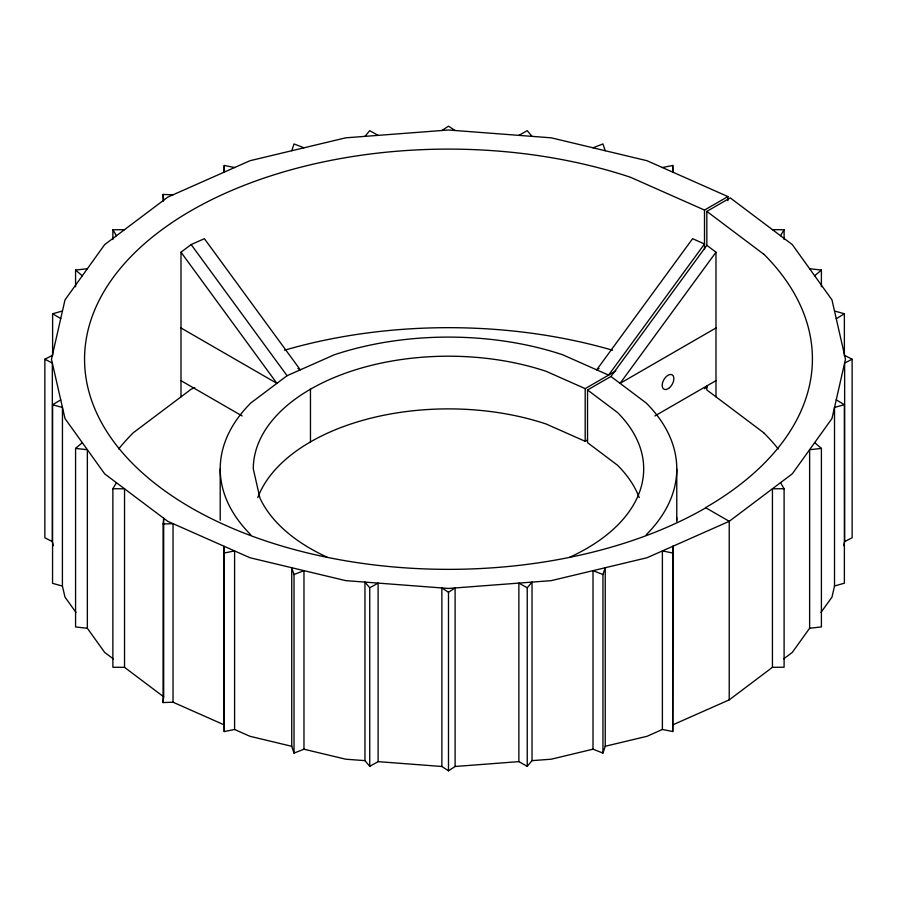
<?xml version="1.0" encoding="UTF-8"?>
<svg xmlns="http://www.w3.org/2000/svg" width="897" height="897" viewBox="0 0 897 897"><rect width="100%" height="100%" fill="white"/><g stroke="black" fill="none" stroke-linecap="round" stroke-linejoin="round"><path stroke-width="1.35" d="M727.904 200.749L727.904 196.566L647.006 160.72L551.251 137.824L448.489 130.009L345.737 137.824L249.983 160.72L167.75 197.149L104.657 244.623L64.999 299.901L51.465 359.226L60.727 399.905L52.598 404.726L52.553 583.33L62.409 586.089L64.999 597.122L75.998 612.46M62.409 586.089L62.454 407.496L60.727 399.905M163.063 702.564L163.075 524.016L163.691 518.253L163.68 696.801L163.063 702.564L173.031 702.205L224.071 724.821L224.239 731.56L234.599 729.485L249.983 736.302L291.738 746.293L294.025 753.099L303.971 749.219L345.737 759.198L364.956 760.645L369.743 766.341L378.108 761.643L441.873 766.487L448.489 770.815L455.104 766.487L518.87 761.631L527.234 766.33L532.022 760.634L532.022 582.097L527.234 587.793L527.234 766.33M173.031 702.205L173.043 523.657L163.075 524.016M224.071 172.202L224.239 165.463L234.599 167.537M672.739 731.537L672.907 546.262L672.739 731.537L662.39 729.463L647.006 736.302L605.24 746.259L602.952 753.065L593.007 749.186L551.251 759.198L532.022 760.634M639.225 497.6A195.198 112.697 0 0 0 617.54 465.24L587.535 442.658L587.535 389.982L610.935 376.471L706.847 245.318L706.825 211.389L730.225 197.878L792.298 244.589L831.968 299.878L845.49 359.204L834.513 407.451L834.513 585.976L831.99 597.11L820.979 612.427M843.729 545.656L844.66 541.564L844.638 363.05L852.128 359.226L852.15 537.752L844.66 541.564M291.738 150.73L294.025 143.935L303.971 147.803M602.952 753.065L602.952 574.529L605.24 567.723L605.24 746.259M163.68 696.801L124.537 667.346L112.876 667.256L112.876 488.697L116.464 482.721M780.502 235.709L784.101 229.755L772.429 229.632M52.598 404.726L62.454 407.496L64.999 418.551L104.657 473.84L167.75 521.314L249.983 557.743L345.737 580.639L448.489 588.454L551.251 580.639L647.006 557.743L729.227 521.314L792.298 473.807L831.968 418.529L834.513 407.451L844.38 404.693L844.38 583.207L834.513 585.976M809.621 628.248L821.405 626.925L821.405 448.41L809.621 449.722L809.621 628.248L792.32 652.388L783.743 658.835M706.847 245.318L715.985 252.203L620.074 383.355L715.985 327.977M364.956 136.355L369.743 130.67L378.108 135.357M113.246 658.858L104.657 652.399L87.357 628.281L75.572 626.958L75.572 448.41L82.3 442.67M814.667 275.76L821.405 270.053L821.405 286.782M180.992 396.855L180.992 252.203L191.151 244.556L204.381 238.692L300.304 369.844L297.905 368.465M599.073 368.465L596.673 369.844L692.596 238.692L704.504 243.973L608.592 375.125L562.632 354.764A228.287 131.803 0 0 0 334.346 354.764L287.062 375.708L250.79 403.011A228.287 131.803 0 0 0 250.79 534.803M672.907 724.798L729.227 699.862L772.44 667.323L784.101 667.222L784.101 488.697L780.513 482.721M441.873 130.514L448.489 126.185L455.104 130.514M448.489 770.815L448.489 592.267L455.104 587.95L455.104 766.487M836.228 318.76L844.38 313.771L844.38 355.616M729.227 699.862L729.227 521.314L705.838 507.803A363.935 210.122 0 0 1 214.551 520.193A363.935 210.122 0 0 1 150.371 238.714A363.935 210.122 0 0 1 630.456 177.258L704.504 210.066L727.904 196.566M327.125 557.172A195.198 112.697 0 0 1 259.939 498.07L253.29 468.907A195.198 112.697 0 0 1 546.094 371.302L585.192 388.625L615.779 370.966M257.764 497.6A195.198 112.697 0 0 1 546.094 423.989L585.192 441.313L587.535 439.956M654.844 415.95L715.985 380.653L715.985 252.203M704.504 388.636L706.847 387.28M518.87 135.357L527.234 130.67L532.022 136.355M369.743 766.341L369.743 587.793L378.108 583.095L378.108 761.643M53.259 545.712L52.34 541.609L44.85 537.796L44.85 359.226L52.34 355.414M194.761 387.616L191.151 389.22L133.305 432.735A363.935 210.122 0 0 0 118.684 448.949M593.007 147.803L602.952 143.935L605.24 150.73M294.025 753.099L294.025 574.529L303.971 570.649L303.971 749.219M52.609 355.616L52.609 313.771L62.465 311.001M662.39 167.537L672.739 165.463L672.907 172.202M224.239 731.56L224.239 553L234.599 550.926L234.599 729.485M75.572 286.793L75.572 270.053L87.357 268.73M112.876 239.521L112.876 229.767L124.537 229.666M784.101 488.697L772.44 488.798L772.44 667.323M112.876 488.697L124.537 488.798L124.537 667.346M163.075 201.421L163.075 194.447L173.043 194.806M75.572 448.41L87.357 449.722L87.357 628.281M809.599 268.708L821.405 270.053M672.739 553L662.39 550.926L662.39 729.463M834.513 311.001L844.38 313.771M602.952 574.529L593.007 570.649L593.007 749.186M844.638 355.414L852.128 359.226M44.85 359.226L52.34 363.05L52.34 541.609M527.234 587.793L518.87 583.095L518.87 761.631M180.992 327.977L276.904 383.355L180.992 252.203M180.992 380.653L242.134 415.95M836.251 399.86L844.38 404.693M52.609 313.771L60.738 318.592M448.489 592.267L441.873 587.95L441.873 766.487M706.825 211.389L763.65 254.143M763.672 432.724L706.847 389.971L706.847 385.923M610.935 376.471L646.199 403.011A228.287 131.803 0 0 1 646.199 534.803M587.535 389.982L617.54 412.553A195.198 112.697 0 0 1 569.853 557.172M814.689 442.67L821.405 448.41M75.572 270.053L82.3 275.794M369.743 587.793L364.956 582.097L364.956 760.645M191.151 244.556L287.062 375.708M112.876 229.767L116.464 235.743M294.025 574.529L291.738 567.723L291.738 746.293M163.075 194.447L163.691 200.199M224.239 553L224.071 546.262L224.071 724.821M715.985 380.653L715.997 396.855M784.101 229.755L784.101 239.521M704.504 210.066L704.504 249.478M676.775 468.907L676.775 521.583M672.739 165.463L672.739 172.437M585.192 388.625L585.192 441.313M310.463 389.22L310.463 441.896M224.239 165.463L224.239 172.437M220.202 468.907L220.202 520.204M676.663 517.479A228.287 131.803 0 0 1 676.764 520.215M284.484 350.222A363.935 210.122 0 0 1 612.505 350.222M763.672 432.735A363.935 210.122 0 0 1 778.293 448.949M763.784 254.098A363.98 209.976 -0.1 0 1 705.547 507.635M669.543 387.65A8.275 4.777 -60 0 0 672.167 374.834A8.275 4.777 -60 0 0 662.378 383.512A8.275 4.777 -60 0 0 669.543 387.65"/></g></svg>
